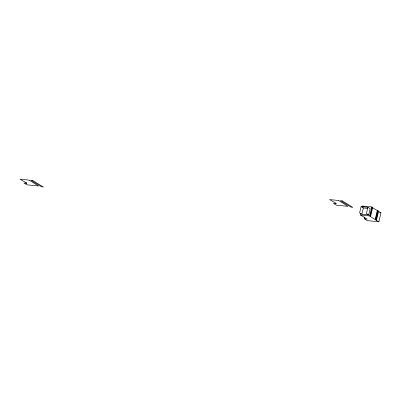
<?xml version="1.0" encoding="UTF-8"?>
<svg xmlns="http://www.w3.org/2000/svg" width="401" height="401" viewBox="0 0 401 401"><rect width="100%" height="100%" fill="white"/><g stroke="black" fill="none" stroke-linecap="round" stroke-linejoin="round"><path stroke-width="0.6" d="M361.095 206.575L359.622 212.856L361.877 214.234L368.674 214.916L370.148 208.64L367.892 207.257L361.095 206.575L363.351 207.954L367.677 208.39M364.795 217.021L364.374 218.816L367.136 219.091L360.469 215.011L360.89 213.217M362.288 207.237L362.569 206.039L371.767 206.966L372.669 207.517L370.564 216.485L370.133 216.44L372.233 207.472L372.669 207.517M361.877 214.234L363.351 207.954M367.892 207.257L366.424 213.538L368.674 214.916M370.564 216.485L369.667 215.933L371.767 206.966M377.271 210.555L378.604 211.152L376.499 220.119L375.166 219.522L377.271 210.555L372.233 207.472M375.602 219.568L377.702 210.6M378.168 211.106L380.95 212.806L378.845 221.778L376.068 220.074L378.168 211.106L378.604 211.152M379.737 212.685L380.95 212.806M360.469 215.011L369.667 215.933M376.068 220.074L376.499 220.119M378.845 221.778L367.321 220.62L364.374 218.816M362.569 206.039L363.02 206.315M370.133 216.44L375.166 219.522M338.765 200.505L329.567 199.578L335.938 203.257L335.502 203.212L336.233 203.658L333.472 203.382L336.419 205.187L347.948 206.345L338.765 200.505M342.173 200.846L340.469 200.675L351.045 207.152L352.755 207.322L342.173 200.846M29.248 180.149L20.05 179.222L26.421 182.901L25.985 182.856L26.717 183.307L23.955 183.026L26.902 184.831L38.431 185.989L29.248 180.149M32.661 180.49L30.952 180.32L41.529 186.796L43.238 186.966L32.661 180.49"/></g></svg>
